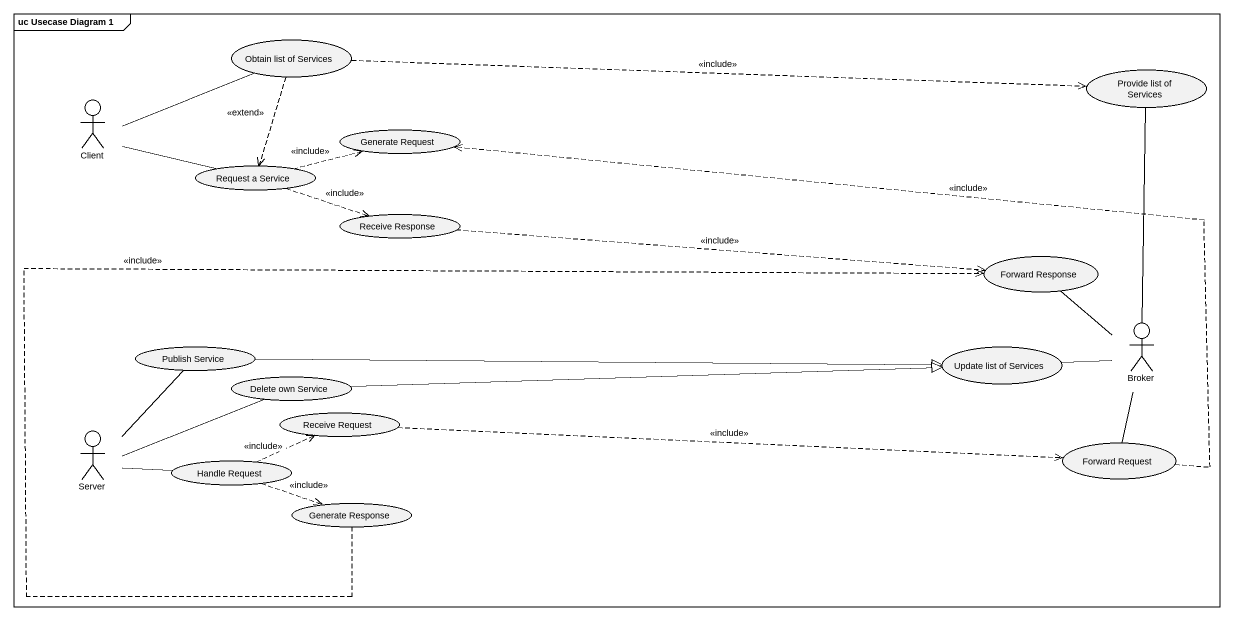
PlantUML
@startuml
mainframe uc Usecase Diagram 1
usecase "Obtain list of Services" as Obtain_list_of_Services
usecase "Provide list of Services" as Provide_list_of_Services
actor Client
usecase "Generate Request" as Generate_Request
usecase "Request a Service" as Request_a_Service
usecase "Receive Response" as Receive_Response
usecase "Forward Response" as Forward_Response
usecase "Publish Service" as Publish_Service
usecase "Update list of Services" as Update_list_of_Services
actor Broker
usecase "Delete own Service" as Delete_own_Service
actor Server
usecase "Receive Request" as Receive_Request
usecase "Handle Request" as Handle_Request
usecase "Forward Request" as Forward_Request
usecase "Generate Response" as Generate_Response
Obtain_list_of_Services .right.> Provide_list_of_Services : <<include>>
Obtain_list_of_Services -left- Client
Obtain_list_of_Services ..> Request_a_Service : <<extend>>
Client -right- Request_a_Service
Request_a_Service .right.> Generate_Request : <<include>>
Request_a_Service .right.> Receive_Response : <<include>>
Receive_Response .right.> Forward_Response : <<include>>
Forward_Response -- Broker
Publish_Service -right-|> Update_list_of_Services
Update_list_of_Services -right- Broker
Broker -up- Provide_list_of_Services
Delete_own_Service -right-|> Update_list_of_Services
Server -up- Publish_Service
Server -right- Delete_own_Service
Server -right- Handle_Request
Receive_Request .right.> Forward_Request : <<include>>
Handle_Request .right.> Receive_Request : <<include>>
Handle_Request .right.> Generate_Response : <<include>>
Forward_Request .left.> Generate_Request : <<include>>
Forward_Request -up- Broker
Generate_Response .right.> Forward_Response : <<include>>
@enduml
